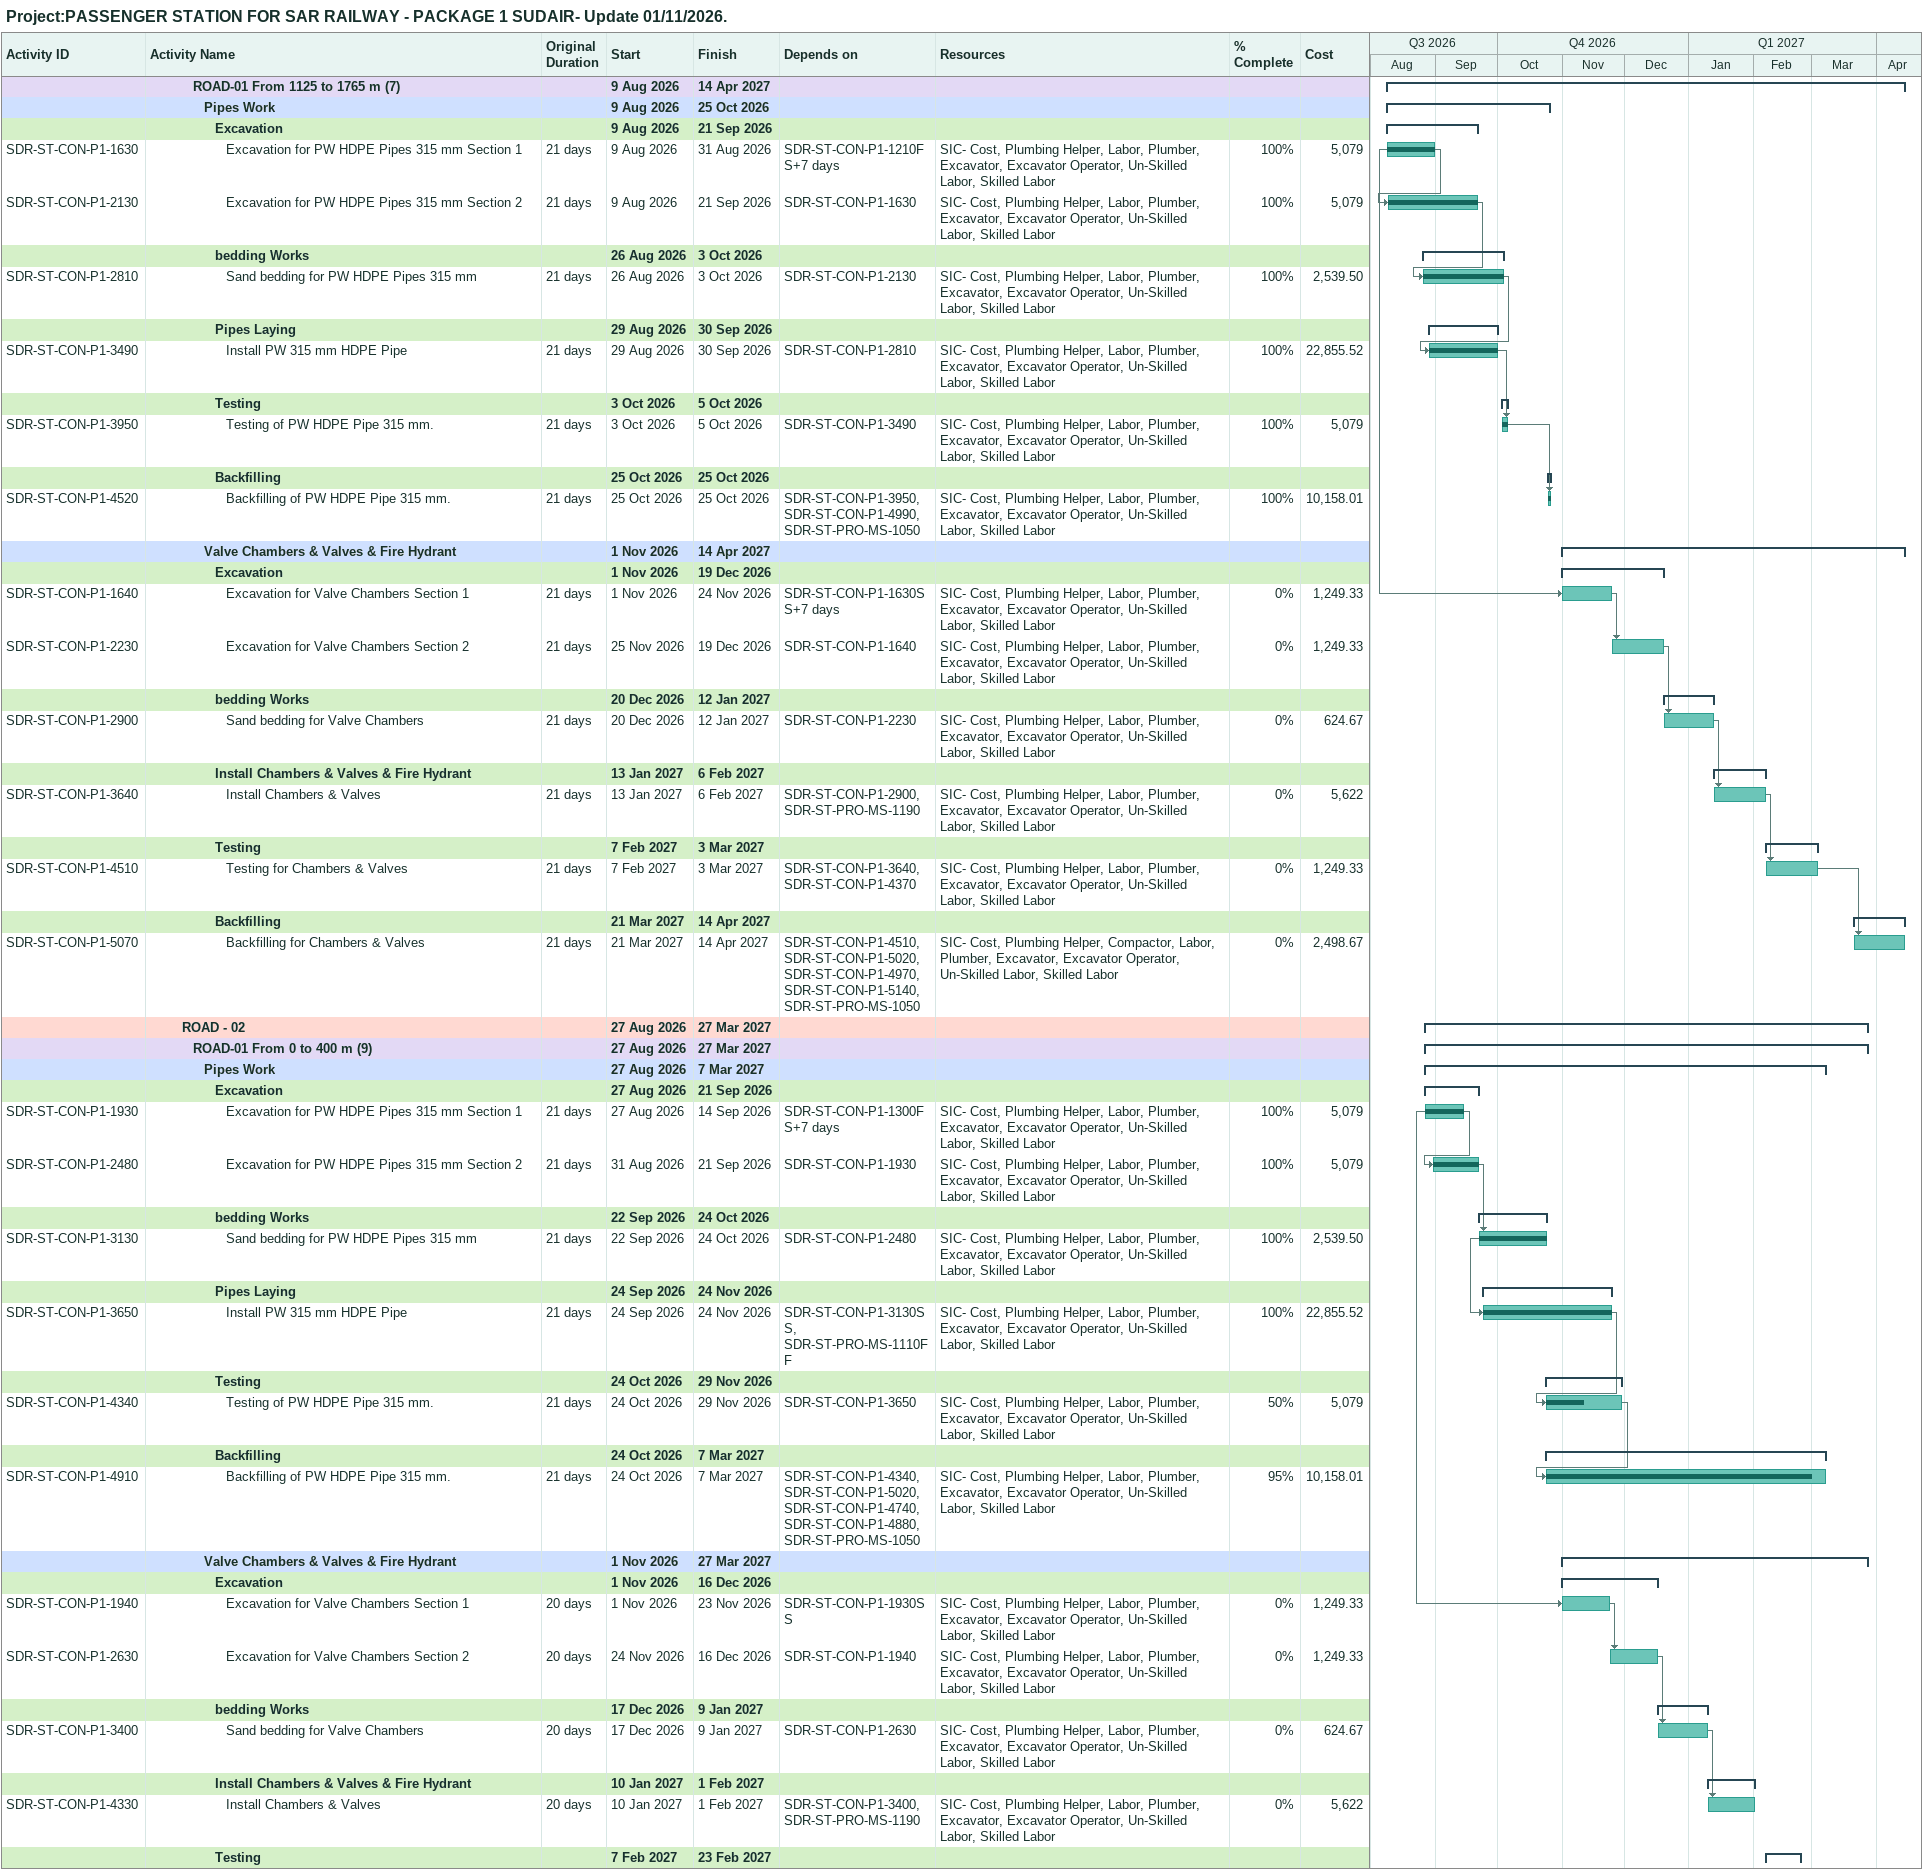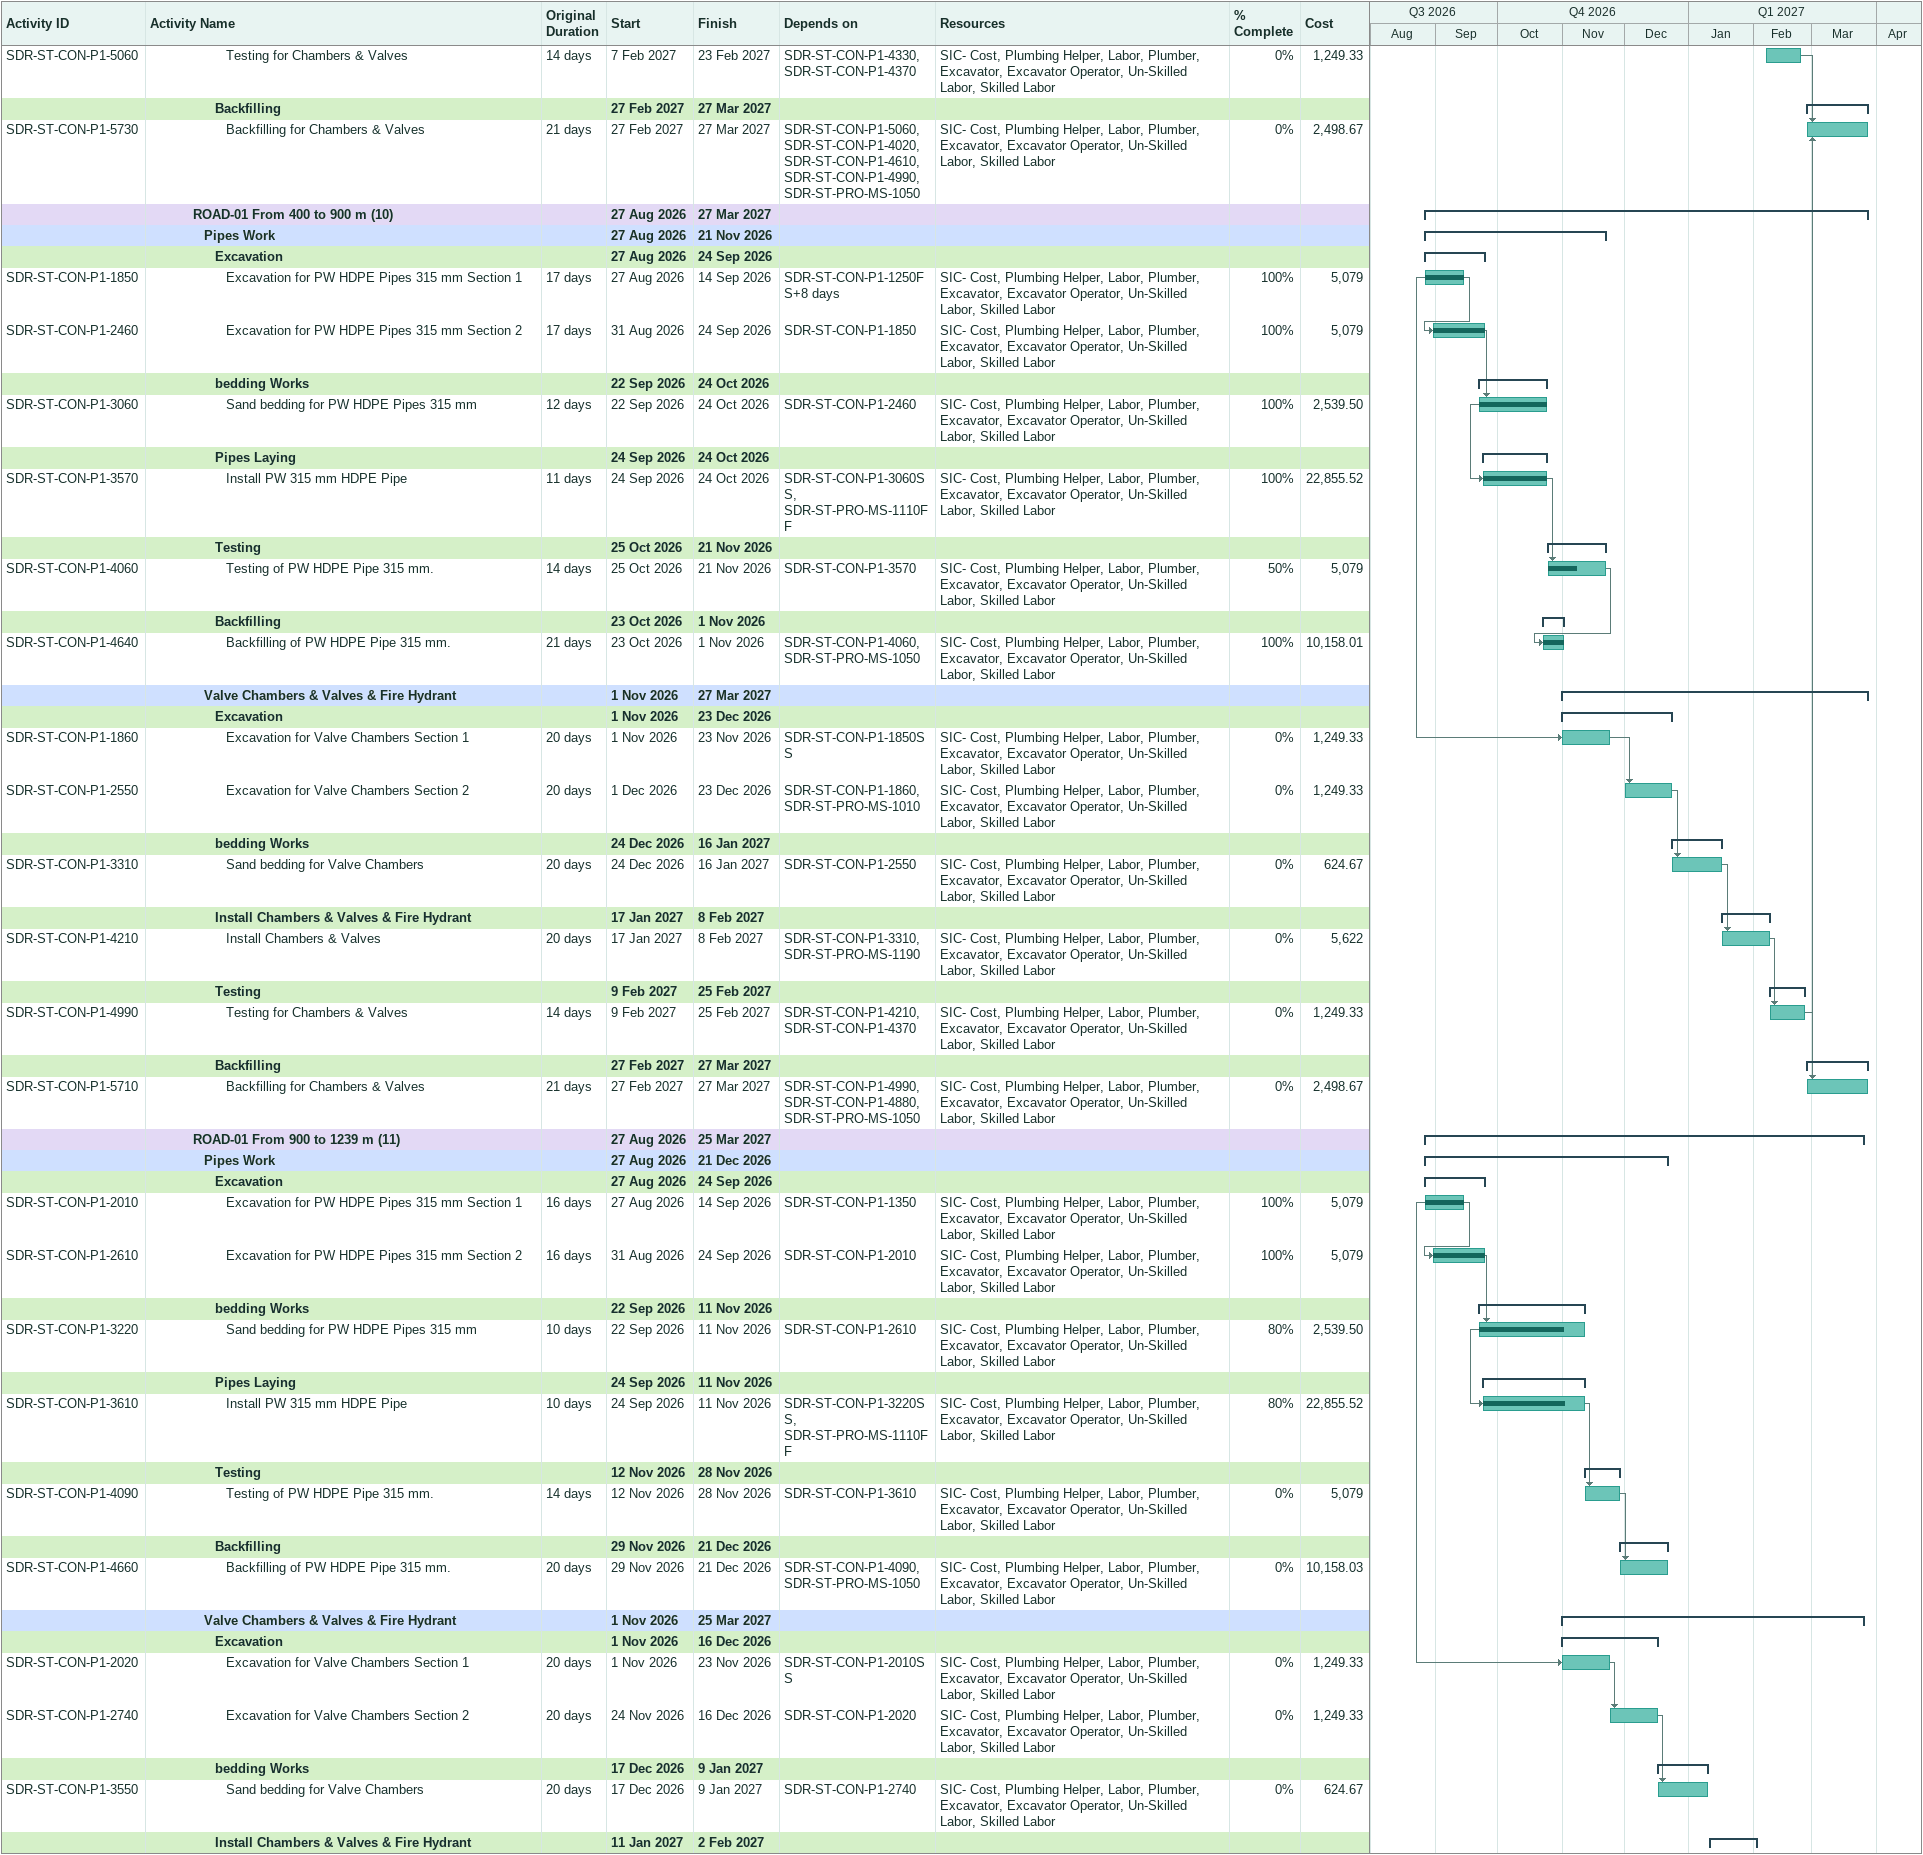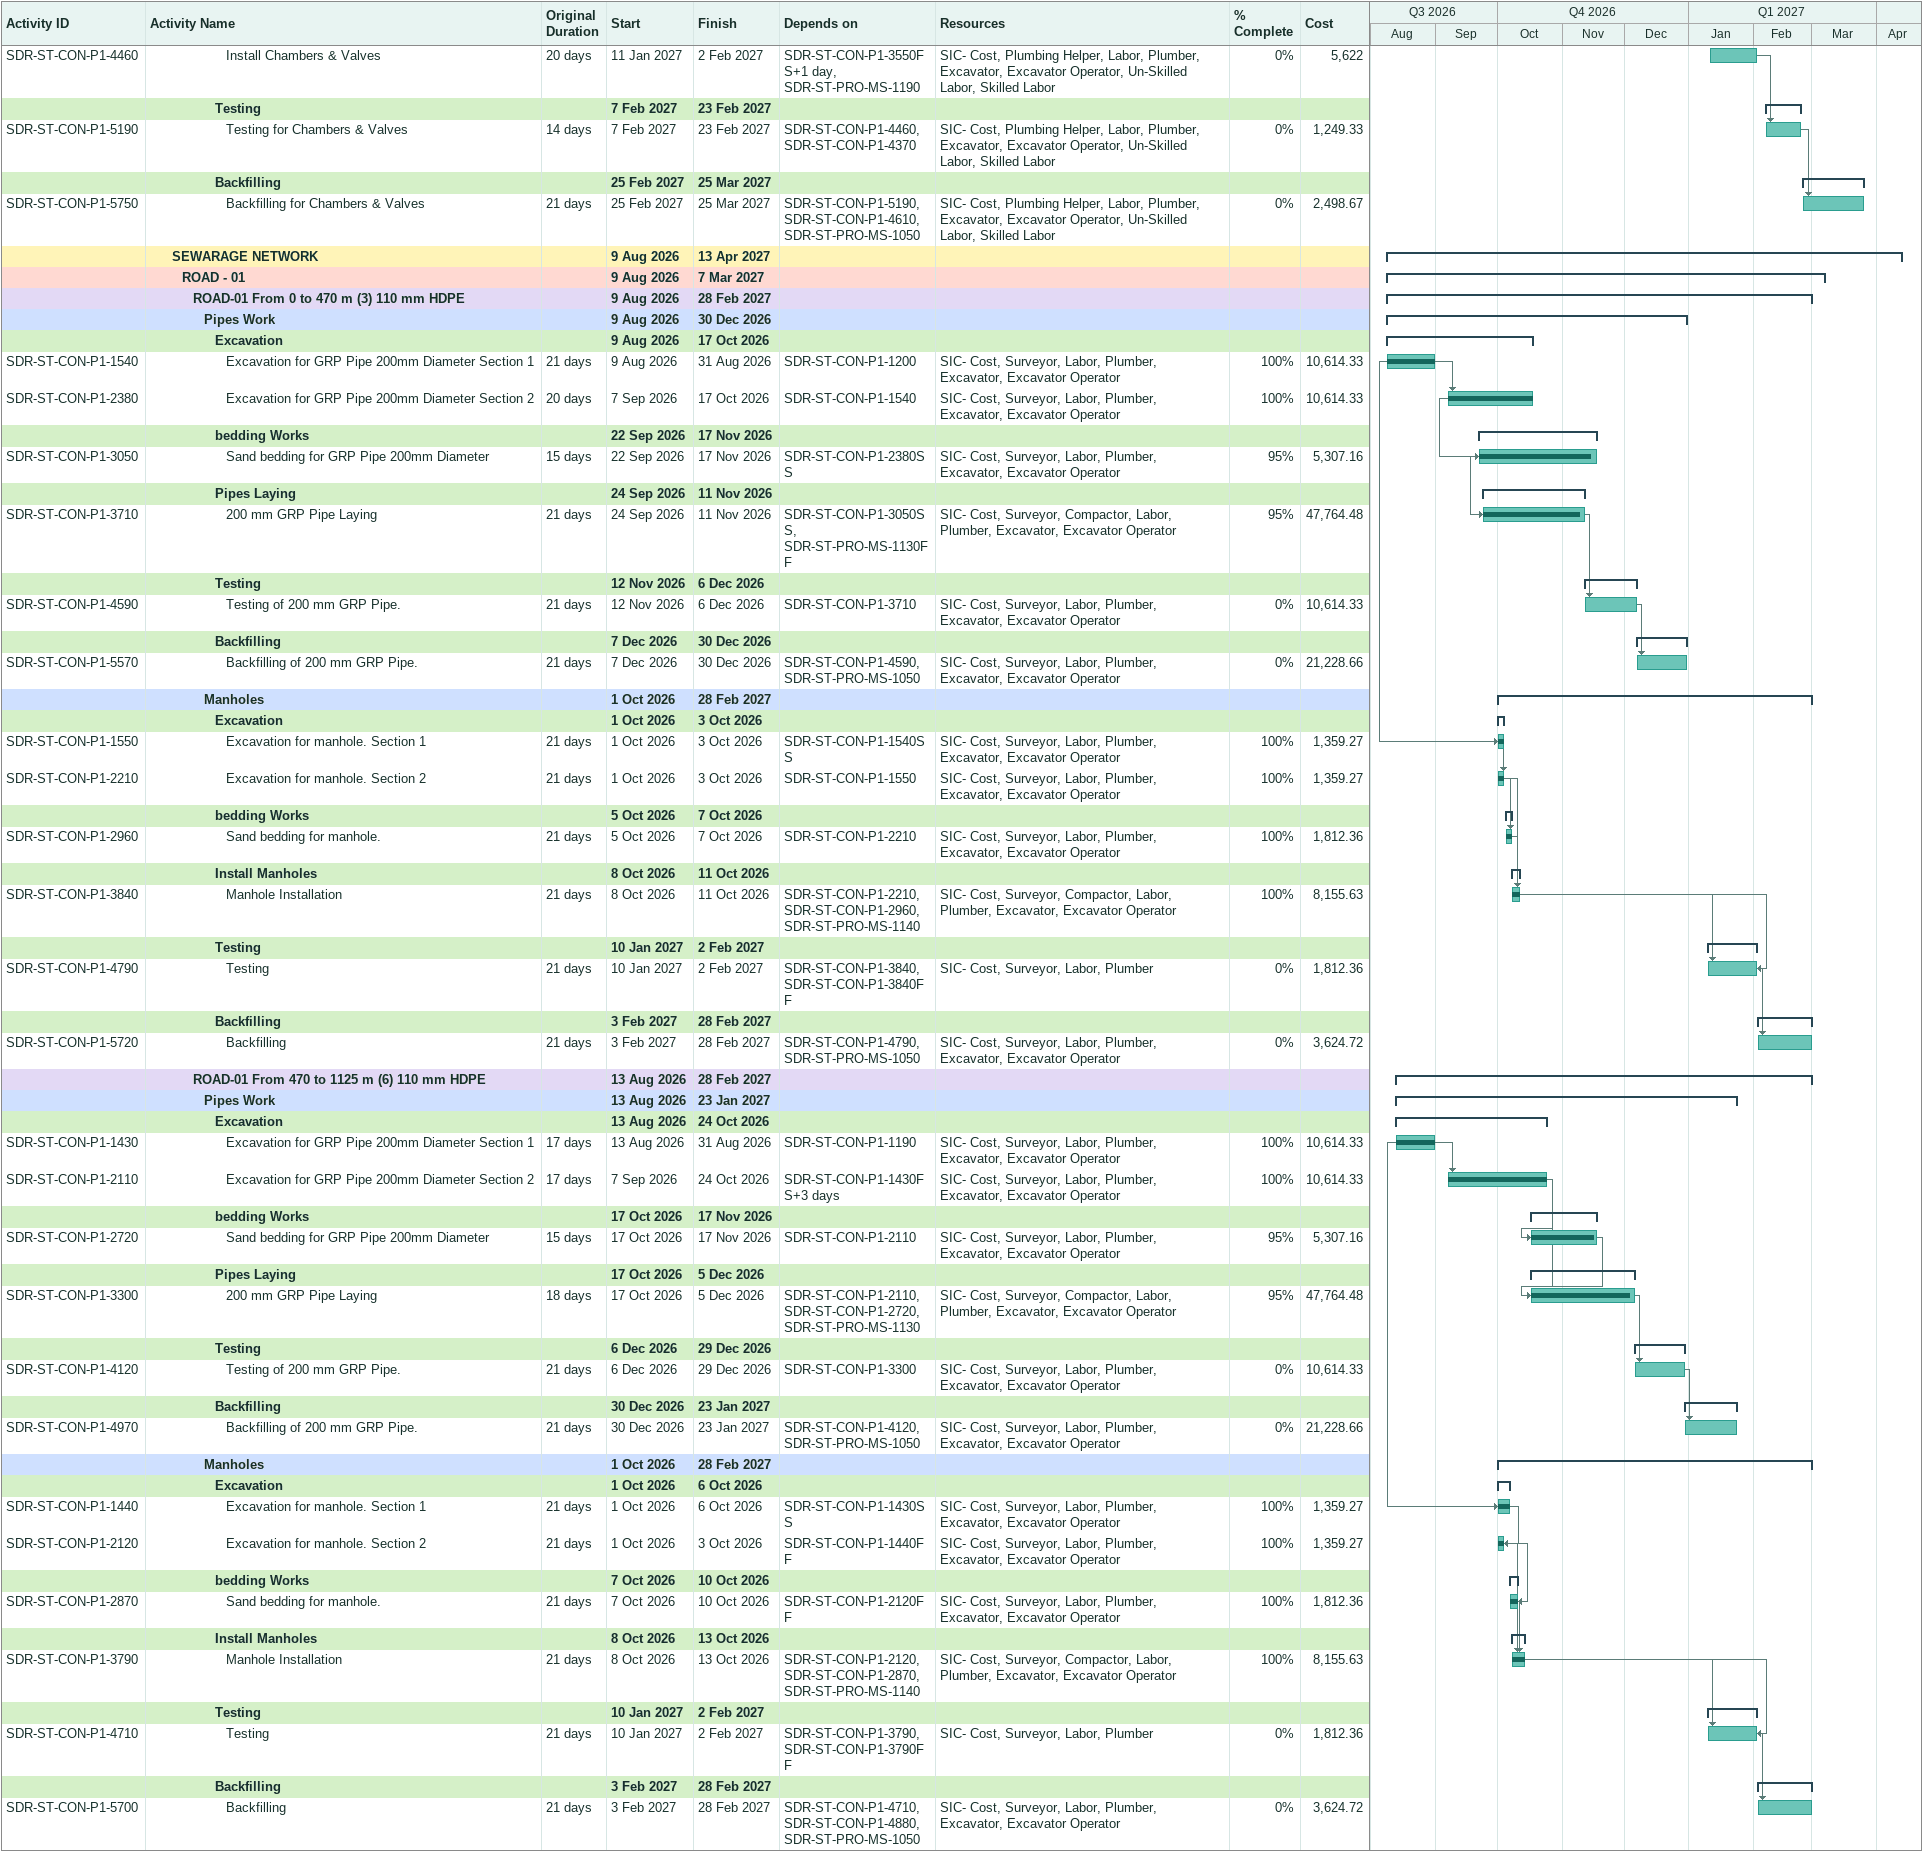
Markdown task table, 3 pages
Project:PASSENGER STATION FOR SAR RAILWAY - PACKAGE 1 SUDAIR- Update 01/11/2026.

| ID | Level | Task | Original duration | Start | Finish | Predecessors | Resources | % complete | Cost |
|---|---|---|---|---|---|---|---|---|---|
|  | 5 | **ROAD-01 From 1125 to 1765 m (7)** |  | 2026-08-09 | 2027-04-14 |  |  |  |  |
|  | 6 | **Pipes Work** |  | 2026-08-09 | 2026-10-25 |  |  |  |  |
|  | 7 | **Excavation** |  | 2026-08-09 | 2026-09-21 |  |  |  |  |
| SDR-ST-CON-P1-1630 | 8 | Excavation for PW HDPE Pipes 315 mm Section 1 | 21d | 2026-08-09 | 2026-08-31 | SDR-ST-CON-P1-1210FS+7d | SIC- Cost, Plumbing Helper, Labor, Plumber, Excavator, Excavator Operator, Un-Skilled Labor, Skilled Labor | 100 | 5079 |
| SDR-ST-CON-P1-2130 | 8 | Excavation for PW HDPE Pipes 315 mm Section 2 | 21d | 2026-08-09 | 2026-09-21 | SDR-ST-CON-P1-1630 | SIC- Cost, Plumbing Helper, Labor, Plumber, Excavator, Excavator Operator, Un-Skilled Labor, Skilled Labor | 100 | 5079 |
|  | 7 | **bedding Works** |  | 2026-08-26 | 2026-10-03 |  |  |  |  |
| SDR-ST-CON-P1-2810 | 8 | Sand bedding for PW HDPE Pipes 315 mm | 21d | 2026-08-26 | 2026-10-03 | SDR-ST-CON-P1-2130 | SIC- Cost, Plumbing Helper, Labor, Plumber, Excavator, Excavator Operator, Un-Skilled Labor, Skilled Labor | 100 | 2539.50 |
|  | 7 | **Pipes Laying** |  | 2026-08-29 | 2026-09-30 |  |  |  |  |
| SDR-ST-CON-P1-3490 | 8 | Install PW 315 mm HDPE Pipe | 21d | 2026-08-29 | 2026-09-30 | SDR-ST-CON-P1-2810 | SIC- Cost, Plumbing Helper, Labor, Plumber, Excavator, Excavator Operator, Un-Skilled Labor, Skilled Labor | 100 | 22855.52 |
|  | 7 | **Testing** |  | 2026-10-03 | 2026-10-05 |  |  |  |  |
| SDR-ST-CON-P1-3950 | 8 | Testing of PW HDPE Pipe 315 mm. | 21d | 2026-10-03 | 2026-10-05 | SDR-ST-CON-P1-3490 | SIC- Cost, Plumbing Helper, Labor, Plumber, Excavator, Excavator Operator, Un-Skilled Labor, Skilled Labor | 100 | 5079 |
|  | 7 | **Backfilling** |  | 2026-10-25 | 2026-10-25 |  |  |  |  |
| SDR-ST-CON-P1-4520 | 8 | Backfilling of PW HDPE Pipe 315 mm. | 21d | 2026-10-25 | 2026-10-25 | SDR-ST-CON-P1-3950, SDR-ST-CON-P1-4990, SDR-ST-PRO-MS-1050 | SIC- Cost, Plumbing Helper, Labor, Plumber, Excavator, Excavator Operator, Un-Skilled Labor, Skilled Labor | 100 | 10158.01 |
|  | 6 | **Valve Chambers & Valves & Fire Hydrant** |  | 2026-11-01 | 2027-04-14 |  |  |  |  |
|  | 7 | **Excavation** |  | 2026-11-01 | 2026-12-19 |  |  |  |  |
| SDR-ST-CON-P1-1640 | 8 | Excavation for Valve Chambers Section 1 | 21d | 2026-11-01 | 2026-11-24 | SDR-ST-CON-P1-1630SS+7d | SIC- Cost, Plumbing Helper, Labor, Plumber, Excavator, Excavator Operator, Un-Skilled Labor, Skilled Labor | 0 | 1249.33 |
| SDR-ST-CON-P1-2230 | 8 | Excavation for Valve Chambers Section 2 | 21d | 2026-11-25 | 2026-12-19 | SDR-ST-CON-P1-1640 | SIC- Cost, Plumbing Helper, Labor, Plumber, Excavator, Excavator Operator, Un-Skilled Labor, Skilled Labor | 0 | 1249.33 |
|  | 7 | **bedding Works** |  | 2026-12-20 | 2027-01-12 |  |  |  |  |
| SDR-ST-CON-P1-2900 | 8 | Sand bedding for Valve Chambers | 21d | 2026-12-20 | 2027-01-12 | SDR-ST-CON-P1-2230 | SIC- Cost, Plumbing Helper, Labor, Plumber, Excavator, Excavator Operator, Un-Skilled Labor, Skilled Labor | 0 | 624.67 |
|  | 7 | **Install Chambers & Valves & Fire Hydrant** |  | 2027-01-13 | 2027-02-06 |  |  |  |  |
| SDR-ST-CON-P1-3640 | 8 | Install Chambers & Valves | 21d | 2027-01-13 | 2027-02-06 | SDR-ST-CON-P1-2900, SDR-ST-PRO-MS-1190 | SIC- Cost, Plumbing Helper, Labor, Plumber, Excavator, Excavator Operator, Un-Skilled Labor, Skilled Labor | 0 | 5622 |
|  | 7 | **Testing** |  | 2027-02-07 | 2027-03-03 |  |  |  |  |
| SDR-ST-CON-P1-4510 | 8 | Testing for Chambers & Valves | 21d | 2027-02-07 | 2027-03-03 | SDR-ST-CON-P1-3640, SDR-ST-CON-P1-4370 | SIC- Cost, Plumbing Helper, Labor, Plumber, Excavator, Excavator Operator, Un-Skilled Labor, Skilled Labor | 0 | 1249.33 |
|  | 7 | **Backfilling** |  | 2027-03-21 | 2027-04-14 |  |  |  |  |
| SDR-ST-CON-P1-5070 | 8 | Backfilling for Chambers & Valves | 21d | 2027-03-21 | 2027-04-14 | SDR-ST-CON-P1-4510, SDR-ST-CON-P1-5020, SDR-ST-CON-P1-4970, SDR-ST-CON-P1-5140, SDR-ST-PRO-MS-1050 | SIC- Cost, Plumbing Helper, Compactor, Labor, Plumber, Excavator, Excavator Operator, Un-Skilled Labor, Skilled Labor | 0 | 2498.67 |
|  | 4 | **ROAD - 02** |  | 2026-08-27 | 2027-03-27 |  |  |  |  |
|  | 5 | **ROAD-01 From 0 to 400 m (9)** |  | 2026-08-27 | 2027-03-27 |  |  |  |  |
|  | 6 | **Pipes Work** |  | 2026-08-27 | 2027-03-07 |  |  |  |  |
|  | 7 | **Excavation** |  | 2026-08-27 | 2026-09-21 |  |  |  |  |
| SDR-ST-CON-P1-1930 | 8 | Excavation for PW HDPE Pipes 315 mm Section 1 | 21d | 2026-08-27 | 2026-09-14 | SDR-ST-CON-P1-1300FS+7d | SIC- Cost, Plumbing Helper, Labor, Plumber, Excavator, Excavator Operator, Un-Skilled Labor, Skilled Labor | 100 | 5079 |
| SDR-ST-CON-P1-2480 | 8 | Excavation for PW HDPE Pipes 315 mm Section 2 | 21d | 2026-08-31 | 2026-09-21 | SDR-ST-CON-P1-1930 | SIC- Cost, Plumbing Helper, Labor, Plumber, Excavator, Excavator Operator, Un-Skilled Labor, Skilled Labor | 100 | 5079 |
|  | 7 | **bedding Works** |  | 2026-09-22 | 2026-10-24 |  |  |  |  |
| SDR-ST-CON-P1-3130 | 8 | Sand bedding for PW HDPE Pipes 315 mm | 21d | 2026-09-22 | 2026-10-24 | SDR-ST-CON-P1-2480 | SIC- Cost, Plumbing Helper, Labor, Plumber, Excavator, Excavator Operator, Un-Skilled Labor, Skilled Labor | 100 | 2539.50 |
|  | 7 | **Pipes Laying** |  | 2026-09-24 | 2026-11-24 |  |  |  |  |
| SDR-ST-CON-P1-3650 | 8 | Install PW 315 mm HDPE Pipe | 21d | 2026-09-24 | 2026-11-24 | SDR-ST-CON-P1-3130SS, SDR-ST-PRO-MS-1110FF | SIC- Cost, Plumbing Helper, Labor, Plumber, Excavator, Excavator Operator, Un-Skilled Labor, Skilled Labor | 100 | 22855.52 |
|  | 7 | **Testing** |  | 2026-10-24 | 2026-11-29 |  |  |  |  |
| SDR-ST-CON-P1-4340 | 8 | Testing of PW HDPE Pipe 315 mm. | 21d | 2026-10-24 | 2026-11-29 | SDR-ST-CON-P1-3650 | SIC- Cost, Plumbing Helper, Labor, Plumber, Excavator, Excavator Operator, Un-Skilled Labor, Skilled Labor | 50 | 5079 |
|  | 7 | **Backfilling** |  | 2026-10-24 | 2027-03-07 |  |  |  |  |
| SDR-ST-CON-P1-4910 | 8 | Backfilling of PW HDPE Pipe 315 mm. | 21d | 2026-10-24 | 2027-03-07 | SDR-ST-CON-P1-4340, SDR-ST-CON-P1-5020, SDR-ST-CON-P1-4740, SDR-ST-CON-P1-4880, SDR-ST-PRO-MS-1050 | SIC- Cost, Plumbing Helper, Labor, Plumber, Excavator, Excavator Operator, Un-Skilled Labor, Skilled Labor | 95 | 10158.01 |
|  | 6 | **Valve Chambers & Valves & Fire Hydrant** |  | 2026-11-01 | 2027-03-27 |  |  |  |  |
|  | 7 | **Excavation** |  | 2026-11-01 | 2026-12-16 |  |  |  |  |
| SDR-ST-CON-P1-1940 | 8 | Excavation for Valve Chambers Section 1 | 20d | 2026-11-01 | 2026-11-23 | SDR-ST-CON-P1-1930SS | SIC- Cost, Plumbing Helper, Labor, Plumber, Excavator, Excavator Operator, Un-Skilled Labor, Skilled Labor | 0 | 1249.33 |
| SDR-ST-CON-P1-2630 | 8 | Excavation for Valve Chambers Section 2 | 20d | 2026-11-24 | 2026-12-16 | SDR-ST-CON-P1-1940 | SIC- Cost, Plumbing Helper, Labor, Plumber, Excavator, Excavator Operator, Un-Skilled Labor, Skilled Labor | 0 | 1249.33 |
|  | 7 | **bedding Works** |  | 2026-12-17 | 2027-01-09 |  |  |  |  |
| SDR-ST-CON-P1-3400 | 8 | Sand bedding for Valve Chambers | 20d | 2026-12-17 | 2027-01-09 | SDR-ST-CON-P1-2630 | SIC- Cost, Plumbing Helper, Labor, Plumber, Excavator, Excavator Operator, Un-Skilled Labor, Skilled Labor | 0 | 624.67 |
|  | 7 | **Install Chambers & Valves & Fire Hydrant** |  | 2027-01-10 | 2027-02-01 |  |  |  |  |
| SDR-ST-CON-P1-4330 | 8 | Install Chambers & Valves | 20d | 2027-01-10 | 2027-02-01 | SDR-ST-CON-P1-3400, SDR-ST-PRO-MS-1190 | SIC- Cost, Plumbing Helper, Labor, Plumber, Excavator, Excavator Operator, Un-Skilled Labor, Skilled Labor | 0 | 5622 |
|  | 7 | **Testing** |  | 2027-02-07 | 2027-02-23 |  |  |  |  |
| SDR-ST-CON-P1-5060 | 8 | Testing for Chambers & Valves | 14d | 2027-02-07 | 2027-02-23 | SDR-ST-CON-P1-4330, SDR-ST-CON-P1-4370 | SIC- Cost, Plumbing Helper, Labor, Plumber, Excavator, Excavator Operator, Un-Skilled Labor, Skilled Labor | 0 | 1249.33 |
|  | 7 | **Backfilling** |  | 2027-02-27 | 2027-03-27 |  |  |  |  |
| SDR-ST-CON-P1-5730 | 8 | Backfilling for Chambers & Valves | 21d | 2027-02-27 | 2027-03-27 | SDR-ST-CON-P1-5060, SDR-ST-CON-P1-4020, SDR-ST-CON-P1-4610, SDR-ST-CON-P1-4990, SDR-ST-PRO-MS-1050 | SIC- Cost, Plumbing Helper, Labor, Plumber, Excavator, Excavator Operator, Un-Skilled Labor, Skilled Labor | 0 | 2498.67 |
|  | 5 | **ROAD-01 From 400 to 900 m (10)** |  | 2026-08-27 | 2027-03-27 |  |  |  |  |
|  | 6 | **Pipes Work** |  | 2026-08-27 | 2026-11-21 |  |  |  |  |
|  | 7 | **Excavation** |  | 2026-08-27 | 2026-09-24 |  |  |  |  |
| SDR-ST-CON-P1-1850 | 8 | Excavation for PW HDPE Pipes 315 mm Section 1 | 17d | 2026-08-27 | 2026-09-14 | SDR-ST-CON-P1-1250FS+8d | SIC- Cost, Plumbing Helper, Labor, Plumber, Excavator, Excavator Operator, Un-Skilled Labor, Skilled Labor | 100 | 5079 |
| SDR-ST-CON-P1-2460 | 8 | Excavation for PW HDPE Pipes 315 mm Section 2 | 17d | 2026-08-31 | 2026-09-24 | SDR-ST-CON-P1-1850 | SIC- Cost, Plumbing Helper, Labor, Plumber, Excavator, Excavator Operator, Un-Skilled Labor, Skilled Labor | 100 | 5079 |
|  | 7 | **bedding Works** |  | 2026-09-22 | 2026-10-24 |  |  |  |  |
| SDR-ST-CON-P1-3060 | 8 | Sand bedding for PW HDPE Pipes 315 mm | 12d | 2026-09-22 | 2026-10-24 | SDR-ST-CON-P1-2460 | SIC- Cost, Plumbing Helper, Labor, Plumber, Excavator, Excavator Operator, Un-Skilled Labor, Skilled Labor | 100 | 2539.50 |
|  | 7 | **Pipes Laying** |  | 2026-09-24 | 2026-10-24 |  |  |  |  |
| SDR-ST-CON-P1-3570 | 8 | Install PW 315 mm HDPE Pipe | 11d | 2026-09-24 | 2026-10-24 | SDR-ST-CON-P1-3060SS, SDR-ST-PRO-MS-1110FF | SIC- Cost, Plumbing Helper, Labor, Plumber, Excavator, Excavator Operator, Un-Skilled Labor, Skilled Labor | 100 | 22855.52 |
|  | 7 | **Testing** |  | 2026-10-25 | 2026-11-21 |  |  |  |  |
| SDR-ST-CON-P1-4060 | 8 | Testing of PW HDPE Pipe 315 mm. | 14d | 2026-10-25 | 2026-11-21 | SDR-ST-CON-P1-3570 | SIC- Cost, Plumbing Helper, Labor, Plumber, Excavator, Excavator Operator, Un-Skilled Labor, Skilled Labor | 50 | 5079 |
|  | 7 | **Backfilling** |  | 2026-10-23 | 2026-11-01 |  |  |  |  |
| SDR-ST-CON-P1-4640 | 8 | Backfilling of PW HDPE Pipe 315 mm. | 21d | 2026-10-23 | 2026-11-01 | SDR-ST-CON-P1-4060, SDR-ST-PRO-MS-1050 | SIC- Cost, Plumbing Helper, Labor, Plumber, Excavator, Excavator Operator, Un-Skilled Labor, Skilled Labor | 100 | 10158.01 |
|  | 6 | **Valve Chambers & Valves & Fire Hydrant** |  | 2026-11-01 | 2027-03-27 |  |  |  |  |
|  | 7 | **Excavation** |  | 2026-11-01 | 2026-12-23 |  |  |  |  |
| SDR-ST-CON-P1-1860 | 8 | Excavation for Valve Chambers Section 1 | 20d | 2026-11-01 | 2026-11-23 | SDR-ST-CON-P1-1850SS | SIC- Cost, Plumbing Helper, Labor, Plumber, Excavator, Excavator Operator, Un-Skilled Labor, Skilled Labor | 0 | 1249.33 |
| SDR-ST-CON-P1-2550 | 8 | Excavation for Valve Chambers Section 2 | 20d | 2026-12-01 | 2026-12-23 | SDR-ST-CON-P1-1860, SDR-ST-PRO-MS-1010 | SIC- Cost, Plumbing Helper, Labor, Plumber, Excavator, Excavator Operator, Un-Skilled Labor, Skilled Labor | 0 | 1249.33 |
|  | 7 | **bedding Works** |  | 2026-12-24 | 2027-01-16 |  |  |  |  |
| SDR-ST-CON-P1-3310 | 8 | Sand bedding for Valve Chambers | 20d | 2026-12-24 | 2027-01-16 | SDR-ST-CON-P1-2550 | SIC- Cost, Plumbing Helper, Labor, Plumber, Excavator, Excavator Operator, Un-Skilled Labor, Skilled Labor | 0 | 624.67 |
|  | 7 | **Install Chambers & Valves & Fire Hydrant** |  | 2027-01-17 | 2027-02-08 |  |  |  |  |
| SDR-ST-CON-P1-4210 | 8 | Install Chambers & Valves | 20d | 2027-01-17 | 2027-02-08 | SDR-ST-CON-P1-3310, SDR-ST-PRO-MS-1190 | SIC- Cost, Plumbing Helper, Labor, Plumber, Excavator, Excavator Operator, Un-Skilled Labor, Skilled Labor | 0 | 5622 |
|  | 7 | **Testing** |  | 2027-02-09 | 2027-02-25 |  |  |  |  |
| SDR-ST-CON-P1-4990 | 8 | Testing for Chambers & Valves | 14d | 2027-02-09 | 2027-02-25 | SDR-ST-CON-P1-4210, SDR-ST-CON-P1-4370 | SIC- Cost, Plumbing Helper, Labor, Plumber, Excavator, Excavator Operator, Un-Skilled Labor, Skilled Labor | 0 | 1249.33 |
|  | 7 | **Backfilling** |  | 2027-02-27 | 2027-03-27 |  |  |  |  |
| SDR-ST-CON-P1-5710 | 8 | Backfilling for Chambers & Valves | 21d | 2027-02-27 | 2027-03-27 | SDR-ST-CON-P1-4990, SDR-ST-CON-P1-4880, SDR-ST-PRO-MS-1050 | SIC- Cost, Plumbing Helper, Labor, Plumber, Excavator, Excavator Operator, Un-Skilled Labor, Skilled Labor | 0 | 2498.67 |
|  | 5 | **ROAD-01 From 900 to 1239 m (11)** |  | 2026-08-27 | 2027-03-25 |  |  |  |  |
|  | 6 | **Pipes Work** |  | 2026-08-27 | 2026-12-21 |  |  |  |  |
|  | 7 | **Excavation** |  | 2026-08-27 | 2026-09-24 |  |  |  |  |
| SDR-ST-CON-P1-2010 | 8 | Excavation for PW HDPE Pipes 315 mm Section 1 | 16d | 2026-08-27 | 2026-09-14 | SDR-ST-CON-P1-1350 | SIC- Cost, Plumbing Helper, Labor, Plumber, Excavator, Excavator Operator, Un-Skilled Labor, Skilled Labor | 100 | 5079 |
| SDR-ST-CON-P1-2610 | 8 | Excavation for PW HDPE Pipes 315 mm Section 2 | 16d | 2026-08-31 | 2026-09-24 | SDR-ST-CON-P1-2010 | SIC- Cost, Plumbing Helper, Labor, Plumber, Excavator, Excavator Operator, Un-Skilled Labor, Skilled Labor | 100 | 5079 |
|  | 7 | **bedding Works** |  | 2026-09-22 | 2026-11-11 |  |  |  |  |
| SDR-ST-CON-P1-3220 | 8 | Sand bedding for PW HDPE Pipes 315 mm | 10d | 2026-09-22 | 2026-11-11 | SDR-ST-CON-P1-2610 | SIC- Cost, Plumbing Helper, Labor, Plumber, Excavator, Excavator Operator, Un-Skilled Labor, Skilled Labor | 80 | 2539.50 |
|  | 7 | **Pipes Laying** |  | 2026-09-24 | 2026-11-11 |  |  |  |  |
| SDR-ST-CON-P1-3610 | 8 | Install PW 315 mm HDPE Pipe | 10d | 2026-09-24 | 2026-11-11 | SDR-ST-CON-P1-3220SS, SDR-ST-PRO-MS-1110FF | SIC- Cost, Plumbing Helper, Labor, Plumber, Excavator, Excavator Operator, Un-Skilled Labor, Skilled Labor | 80 | 22855.52 |
|  | 7 | **Testing** |  | 2026-11-12 | 2026-11-28 |  |  |  |  |
| SDR-ST-CON-P1-4090 | 8 | Testing of PW HDPE Pipe 315 mm. | 14d | 2026-11-12 | 2026-11-28 | SDR-ST-CON-P1-3610 | SIC- Cost, Plumbing Helper, Labor, Plumber, Excavator, Excavator Operator, Un-Skilled Labor, Skilled Labor | 0 | 5079 |
|  | 7 | **Backfilling** |  | 2026-11-29 | 2026-12-21 |  |  |  |  |
| SDR-ST-CON-P1-4660 | 8 | Backfilling of PW HDPE Pipe 315 mm. | 20d | 2026-11-29 | 2026-12-21 | SDR-ST-CON-P1-4090, SDR-ST-PRO-MS-1050 | SIC- Cost, Plumbing Helper, Labor, Plumber, Excavator, Excavator Operator, Un-Skilled Labor, Skilled Labor | 0 | 10158.03 |
|  | 6 | **Valve Chambers & Valves & Fire Hydrant** |  | 2026-11-01 | 2027-03-25 |  |  |  |  |
|  | 7 | **Excavation** |  | 2026-11-01 | 2026-12-16 |  |  |  |  |
| SDR-ST-CON-P1-2020 | 8 | Excavation for Valve Chambers Section 1 | 20d | 2026-11-01 | 2026-11-23 | SDR-ST-CON-P1-2010SS | SIC- Cost, Plumbing Helper, Labor, Plumber, Excavator, Excavator Operator, Un-Skilled Labor, Skilled Labor | 0 | 1249.33 |
| SDR-ST-CON-P1-2740 | 8 | Excavation for Valve Chambers Section 2 | 20d | 2026-11-24 | 2026-12-16 | SDR-ST-CON-P1-2020 | SIC- Cost, Plumbing Helper, Labor, Plumber, Excavator, Excavator Operator, Un-Skilled Labor, Skilled Labor | 0 | 1249.33 |
|  | 7 | **bedding Works** |  | 2026-12-17 | 2027-01-09 |  |  |  |  |
| SDR-ST-CON-P1-3550 | 8 | Sand bedding for Valve Chambers | 20d | 2026-12-17 | 2027-01-09 | SDR-ST-CON-P1-2740 | SIC- Cost, Plumbing Helper, Labor, Plumber, Excavator, Excavator Operator, Un-Skilled Labor, Skilled Labor | 0 | 624.67 |
|  | 7 | **Install Chambers & Valves & Fire Hydrant** |  | 2027-01-11 | 2027-02-02 |  |  |  |  |
| SDR-ST-CON-P1-4460 | 8 | Install Chambers & Valves | 20d | 2027-01-11 | 2027-02-02 | SDR-ST-CON-P1-3550FS+1d, SDR-ST-PRO-MS-1190 | SIC- Cost, Plumbing Helper, Labor, Plumber, Excavator, Excavator Operator, Un-Skilled Labor, Skilled Labor | 0 | 5622 |
|  | 7 | **Testing** |  | 2027-02-07 | 2027-02-23 |  |  |  |  |
| SDR-ST-CON-P1-5190 | 8 | Testing for Chambers & Valves | 14d | 2027-02-07 | 2027-02-23 | SDR-ST-CON-P1-4460, SDR-ST-CON-P1-4370 | SIC- Cost, Plumbing Helper, Labor, Plumber, Excavator, Excavator Operator, Un-Skilled Labor, Skilled Labor | 0 | 1249.33 |
|  | 7 | **Backfilling** |  | 2027-02-25 | 2027-03-25 |  |  |  |  |
| SDR-ST-CON-P1-5750 | 8 | Backfilling for Chambers & Valves | 21d | 2027-02-25 | 2027-03-25 | SDR-ST-CON-P1-5190, SDR-ST-CON-P1-4610, SDR-ST-PRO-MS-1050 | SIC- Cost, Plumbing Helper, Labor, Plumber, Excavator, Excavator Operator, Un-Skilled Labor, Skilled Labor | 0 | 2498.67 |
|  | 3 | **SEWARAGE NETWORK** |  | 2026-08-09 | 2027-04-13 |  |  |  |  |
|  | 4 | **ROAD - 01** |  | 2026-08-09 | 2027-03-07 |  |  |  |  |
|  | 5 | **ROAD-01 From 0 to 470 m (3) 110 mm HDPE** |  | 2026-08-09 | 2027-02-28 |  |  |  |  |
|  | 6 | **Pipes Work** |  | 2026-08-09 | 2026-12-30 |  |  |  |  |
|  | 7 | **Excavation** |  | 2026-08-09 | 2026-10-17 |  |  |  |  |
| SDR-ST-CON-P1-1540 | 8 | Excavation for GRP Pipe 200mm Diameter Section 1 | 21d | 2026-08-09 | 2026-08-31 | SDR-ST-CON-P1-1200 | SIC- Cost, Surveyor, Labor, Plumber, Excavator, Excavator Operator | 100 | 10614.33 |
| SDR-ST-CON-P1-2380 | 8 | Excavation for GRP Pipe 200mm Diameter Section 2 | 20d | 2026-09-07 | 2026-10-17 | SDR-ST-CON-P1-1540 | SIC- Cost, Surveyor, Labor, Plumber, Excavator, Excavator Operator | 100 | 10614.33 |
|  | 7 | **bedding Works** |  | 2026-09-22 | 2026-11-17 |  |  |  |  |
| SDR-ST-CON-P1-3050 | 8 | Sand bedding for GRP Pipe 200mm Diameter | 15d | 2026-09-22 | 2026-11-17 | SDR-ST-CON-P1-2380SS | SIC- Cost, Surveyor, Labor, Plumber, Excavator, Excavator Operator | 95 | 5307.16 |
|  | 7 | **Pipes Laying** |  | 2026-09-24 | 2026-11-11 |  |  |  |  |
| SDR-ST-CON-P1-3710 | 8 | 200 mm GRP Pipe Laying | 21d | 2026-09-24 | 2026-11-11 | SDR-ST-CON-P1-3050SS, SDR-ST-PRO-MS-1130FF | SIC- Cost, Surveyor, Compactor, Labor, Plumber, Excavator, Excavator Operator | 95 | 47764.48 |
|  | 7 | **Testing** |  | 2026-11-12 | 2026-12-06 |  |  |  |  |
| SDR-ST-CON-P1-4590 | 8 | Testing of 200 mm GRP Pipe. | 21d | 2026-11-12 | 2026-12-06 | SDR-ST-CON-P1-3710 | SIC- Cost, Surveyor, Labor, Plumber, Excavator, Excavator Operator | 0 | 10614.33 |
|  | 7 | **Backfilling** |  | 2026-12-07 | 2026-12-30 |  |  |  |  |
| SDR-ST-CON-P1-5570 | 8 | Backfilling of 200 mm GRP Pipe. | 21d | 2026-12-07 | 2026-12-30 | SDR-ST-CON-P1-4590, SDR-ST-PRO-MS-1050 | SIC- Cost, Surveyor, Labor, Plumber, Excavator, Excavator Operator | 0 | 21228.66 |
|  | 6 | **Manholes** |  | 2026-10-01 | 2027-02-28 |  |  |  |  |
|  | 7 | **Excavation** |  | 2026-10-01 | 2026-10-03 |  |  |  |  |
| SDR-ST-CON-P1-1550 | 8 | Excavation for manhole. Section 1 | 21d | 2026-10-01 | 2026-10-03 | SDR-ST-CON-P1-1540SS | SIC- Cost, Surveyor, Labor, Plumber, Excavator, Excavator Operator | 100 | 1359.27 |
| SDR-ST-CON-P1-2210 | 8 | Excavation for manhole. Section 2 | 21d | 2026-10-01 | 2026-10-03 | SDR-ST-CON-P1-1550 | SIC- Cost, Surveyor, Labor, Plumber, Excavator, Excavator Operator | 100 | 1359.27 |
|  | 7 | **bedding Works** |  | 2026-10-05 | 2026-10-07 |  |  |  |  |
| SDR-ST-CON-P1-2960 | 8 | Sand bedding for manhole. | 21d | 2026-10-05 | 2026-10-07 | SDR-ST-CON-P1-2210 | SIC- Cost, Surveyor, Labor, Plumber, Excavator, Excavator Operator | 100 | 1812.36 |
|  | 7 | **Install Manholes** |  | 2026-10-08 | 2026-10-11 |  |  |  |  |
| SDR-ST-CON-P1-3840 | 8 | Manhole Installation | 21d | 2026-10-08 | 2026-10-11 | SDR-ST-CON-P1-2210, SDR-ST-CON-P1-2960, SDR-ST-PRO-MS-1140 | SIC- Cost, Surveyor, Compactor, Labor, Plumber, Excavator, Excavator Operator | 100 | 8155.63 |
|  | 7 | **Testing** |  | 2027-01-10 | 2027-02-02 |  |  |  |  |
| SDR-ST-CON-P1-4790 | 8 | Testing | 21d | 2027-01-10 | 2027-02-02 | SDR-ST-CON-P1-3840, SDR-ST-CON-P1-3840FF | SIC- Cost, Surveyor, Labor, Plumber | 0 | 1812.36 |
|  | 7 | **Backfilling** |  | 2027-02-03 | 2027-02-28 |  |  |  |  |
| SDR-ST-CON-P1-5720 | 8 | Backfilling | 21d | 2027-02-03 | 2027-02-28 | SDR-ST-CON-P1-4790, SDR-ST-PRO-MS-1050 | SIC- Cost, Surveyor, Labor, Plumber, Excavator, Excavator Operator | 0 | 3624.72 |
|  | 5 | **ROAD-01 From 470 to 1125 m (6) 110 mm HDPE** |  | 2026-08-13 | 2027-02-28 |  |  |  |  |
|  | 6 | **Pipes Work** |  | 2026-08-13 | 2027-01-23 |  |  |  |  |
|  | 7 | **Excavation** |  | 2026-08-13 | 2026-10-24 |  |  |  |  |
| SDR-ST-CON-P1-1430 | 8 | Excavation for GRP Pipe 200mm Diameter Section 1 | 17d | 2026-08-13 | 2026-08-31 | SDR-ST-CON-P1-1190 | SIC- Cost, Surveyor, Labor, Plumber, Excavator, Excavator Operator | 100 | 10614.33 |
| SDR-ST-CON-P1-2110 | 8 | Excavation for GRP Pipe 200mm Diameter Section 2 | 17d | 2026-09-07 | 2026-10-24 | SDR-ST-CON-P1-1430FS+3d | SIC- Cost, Surveyor, Labor, Plumber, Excavator, Excavator Operator | 100 | 10614.33 |
|  | 7 | **bedding Works** |  | 2026-10-17 | 2026-11-17 |  |  |  |  |
| SDR-ST-CON-P1-2720 | 8 | Sand bedding for GRP Pipe 200mm Diameter | 15d | 2026-10-17 | 2026-11-17 | SDR-ST-CON-P1-2110 | SIC- Cost, Surveyor, Labor, Plumber, Excavator, Excavator Operator | 95 | 5307.16 |
|  | 7 | **Pipes Laying** |  | 2026-10-17 | 2026-12-05 |  |  |  |  |
| SDR-ST-CON-P1-3300 | 8 | 200 mm GRP Pipe Laying | 18d | 2026-10-17 | 2026-12-05 | SDR-ST-CON-P1-2110, SDR-ST-CON-P1-2720, SDR-ST-PRO-MS-1130 | SIC- Cost, Surveyor, Compactor, Labor, Plumber, Excavator, Excavator Operator | 95 | 47764.48 |
|  | 7 | **Testing** |  | 2026-12-06 | 2026-12-29 |  |  |  |  |
| SDR-ST-CON-P1-4120 | 8 | Testing of 200 mm GRP Pipe. | 21d | 2026-12-06 | 2026-12-29 | SDR-ST-CON-P1-3300 | SIC- Cost, Surveyor, Labor, Plumber, Excavator, Excavator Operator | 0 | 10614.33 |
|  | 7 | **Backfilling** |  | 2026-12-30 | 2027-01-23 |  |  |  |  |
| SDR-ST-CON-P1-4970 | 8 | Backfilling of 200 mm GRP Pipe. | 21d | 2026-12-30 | 2027-01-23 | SDR-ST-CON-P1-4120, SDR-ST-PRO-MS-1050 | SIC- Cost, Surveyor, Labor, Plumber, Excavator, Excavator Operator | 0 | 21228.66 |
|  | 6 | **Manholes** |  | 2026-10-01 | 2027-02-28 |  |  |  |  |
|  | 7 | **Excavation** |  | 2026-10-01 | 2026-10-06 |  |  |  |  |
| SDR-ST-CON-P1-1440 | 8 | Excavation for manhole. Section 1 | 21d | 2026-10-01 | 2026-10-06 | SDR-ST-CON-P1-1430SS | SIC- Cost, Surveyor, Labor, Plumber, Excavator, Excavator Operator | 100 | 1359.27 |
| SDR-ST-CON-P1-2120 | 8 | Excavation for manhole. Section 2 | 21d | 2026-10-01 | 2026-10-03 | SDR-ST-CON-P1-1440FF | SIC- Cost, Surveyor, Labor, Plumber, Excavator, Excavator Operator | 100 | 1359.27 |
|  | 7 | **bedding Works** |  | 2026-10-07 | 2026-10-10 |  |  |  |  |
| SDR-ST-CON-P1-2870 | 8 | Sand bedding for manhole. | 21d | 2026-10-07 | 2026-10-10 | SDR-ST-CON-P1-2120FF | SIC- Cost, Surveyor, Labor, Plumber, Excavator, Excavator Operator | 100 | 1812.36 |
|  | 7 | **Install Manholes** |  | 2026-10-08 | 2026-10-13 |  |  |  |  |
| SDR-ST-CON-P1-3790 | 8 | Manhole Installation | 21d | 2026-10-08 | 2026-10-13 | SDR-ST-CON-P1-2120, SDR-ST-CON-P1-2870, SDR-ST-PRO-MS-1140 | SIC- Cost, Surveyor, Compactor, Labor, Plumber, Excavator, Excavator Operator | 100 | 8155.63 |
|  | 7 | **Testing** |  | 2027-01-10 | 2027-02-02 |  |  |  |  |
| SDR-ST-CON-P1-4710 | 8 | Testing | 21d | 2027-01-10 | 2027-02-02 | SDR-ST-CON-P1-3790, SDR-ST-CON-P1-3790FF | SIC- Cost, Surveyor, Labor, Plumber | 0 | 1812.36 |
|  | 7 | **Backfilling** |  | 2027-02-03 | 2027-02-28 |  |  |  |  |
| SDR-ST-CON-P1-5700 | 8 | Backfilling | 21d | 2027-02-03 | 2027-02-28 | SDR-ST-CON-P1-4710, SDR-ST-CON-P1-4880, SDR-ST-PRO-MS-1050 | SIC- Cost, Surveyor, Labor, Plumber, Excavator, Excavator Operator | 0 | 3624.72 |
